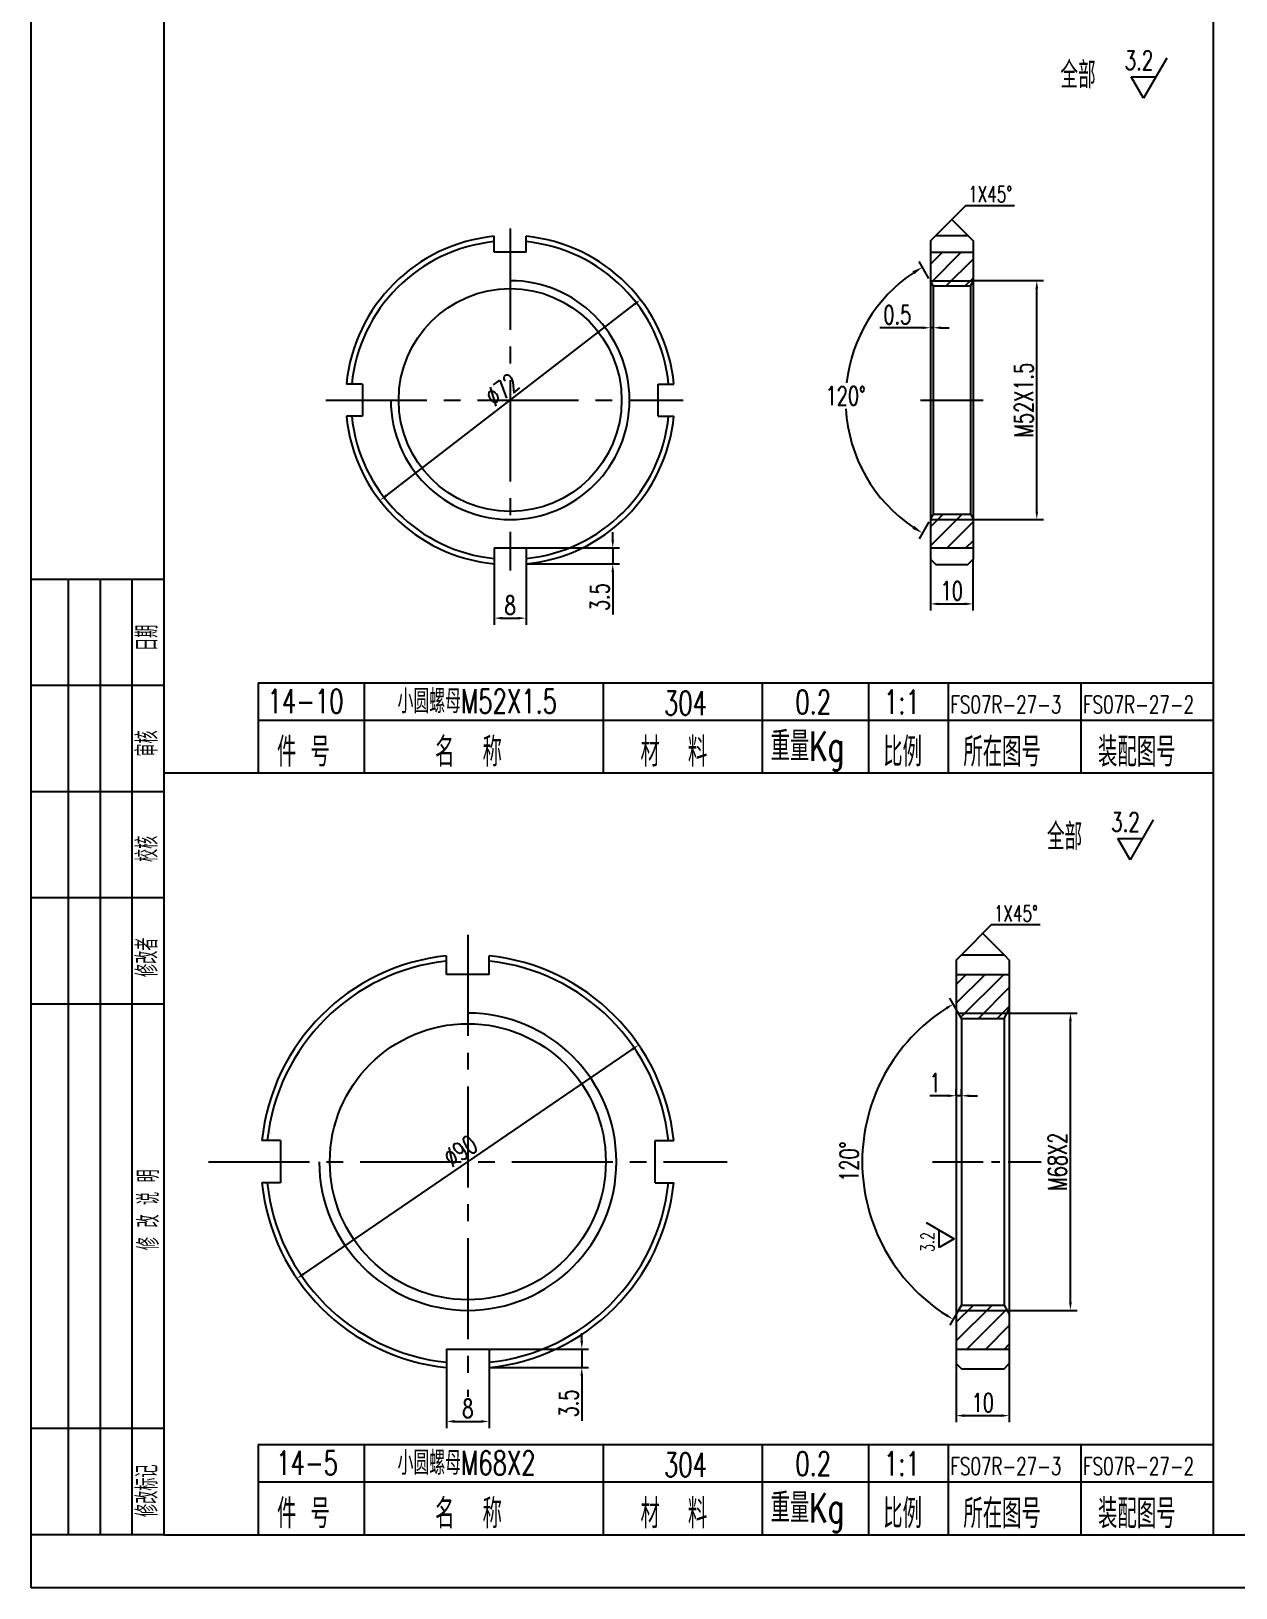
# Model space of a CAD drawing. Extents: x 946 to 3405, y -336 to 946.
# Drawn here: x 1799.7 to 2026.7, y 351.8 to 645.1 of the extents above; entities that cross this region are included whole.
import ezdxf

# ---------------------------------------------------------------- set-up
doc = ezdxf.new("R2010")
doc.units = 0
doc.header["$MEASUREMENT"] = 0
doc.linetypes.add('CENTER2', pattern=[28.575, 19.05, -3.175, 3.175, -3.175])
doc.layers.get('0').update_dxf_attribs({"linetype": 'CONTINUOUS'})
doc.layers.get('DEFPOINTS').update_dxf_attribs({"linetype": 'CONTINUOUS'})
for name, color, linetype in [('中心线', 1, 'CENTER2'), ('图层1', 4, 'CONTINUOUS'), ('标注线', 3, 'CONTINUOUS'), ('细实线', 4, 'CONTINUOUS')]:
    doc.layers.add(name, color=color, linetype=linetype)
doc.styles.add('STYLE1', font='romans.shx', dxfattribs={"width": 0.7, "height": 3.5, "bigfont": 'hz129.shx'})
doc.dimstyles.new('ISO-25', dxfattribs={"dimtxt": 2.5, "dimasz": 2.5, "dimexe": 1.25, "dimexo": 0.625, "dimtad": 1, "dimdec": 0, "dimlfac": 4, "dimdsep": 46, "dimtxsty": 'STYLE1', "dimcen": 0, "dimclrd": 256, "dimclre": 256, "dimclrt": 256, "dimadec": 0, "dimazin": 0, "dimtfac": 1, "dimtdec": 0, "dimtmove": 0, "dimatfit": 3, "dimfxl": 1, "dimtolj": 1, "dimtzin": 0, "dimarcsym": 0})
doc.dimstyles.get("Standard").update_dxf_attribs({"dimtxt": 2.5, "dimasz": 2.5, "dimexe": 1.25, "dimexo": 0.625, "dimtad": 1, "dimdec": 0, "dimlfac": 4, "dimzin": 4, "dimdsep": 46, "dimtxsty": 'STYLE1', "dimcen": 0, "dimclrd": 256, "dimclre": 256, "dimclrt": 256, "dimadec": 0, "dimazin": 0, "dimtfac": 1, "dimtdec": 0, "dimtmove": 0, "dimatfit": 3, "dimfxl": 1, "dimtolj": 1, "dimtzin": 0, "dimarcsym": 0})
pattern_1 = [(45, (404.031, 3021.461), (-1.767767, 1.767767), [])]

# ---------------------------------------------------------------- blocks, each defined once
blk = doc.blocks.new('*D101')
at = {"layer": 'DEFPOINTS', "color": 0}
for p in [(1914.21, 454.1), (1849.81, 410.08)]:
    blk.add_point(p, dxfattribs=at)
at = {"layer": '标注线', "lineweight": -2}
blk.add_line((1851.05, 410.93), (1912.97, 453.25), dxfattribs=at)
at = {"layer": '标注线'}
for points in [[(1912.83, 453.46), (1913.11, 453.04), (1914.21, 454.1)], [(1850.91, 411.13), (1851.19, 410.72), (1849.81, 410.08)]]:
    blk.add_solid(points, dxfattribs=at)
at = {"layer": '标注线', "insert": (1880.63, 434.11), "char_height": 3.5, "attachment_point": 5, "rotation": 34.3547, "style": 'STYLE1'}
blk.add_mtext('\\A1;%%C90', dxfattribs=at)
blk = doc.blocks.new('*D102')
at = {"layer": 'DEFPOINTS', "color": 0}
for p in [(1886.01, 396.79), (1903.48, 396.79), (1886.01, 393.29)]:
    blk.add_point(p, dxfattribs=at)
at = {"layer": '标注线', "lineweight": -2}
for p, q in [((1903.48, 398.29), (1903.48, 399.79)), ((1886.01, 396.79), (1904.73, 396.79)), ((1903.48, 396.79), (1903.48, 393.29)), ((1886.01, 393.29), (1904.73, 393.29)), ((1903.48, 391.79), (1903.48, 383.27))]:
    blk.add_line(p, q, dxfattribs=at)
at = {"layer": '标注线'}
for points in [[(1903.23, 398.29), (1903.73, 398.29), (1903.48, 396.79)], [(1903.23, 391.79), (1903.73, 391.79), (1903.48, 393.29)]]:
    blk.add_solid(points, dxfattribs=at)
at = {"layer": '标注线', "insert": (1901.03, 386.54), "char_height": 3.5, "attachment_point": 5, "rotation": 90, "style": 'STYLE1'}
blk.add_mtext('\\A1;3.5', dxfattribs=at)
blk = doc.blocks.new('*D103')
at = {"layer": 'DEFPOINTS', "color": 0}
for p in [(1878.01, 394.3), (1886.01, 393.29), (1886.01, 383.16)]:
    blk.add_point(p, dxfattribs=at)
at = {"layer": '标注线', "lineweight": -2}
for p, q in [((1878.01, 394.3), (1878.01, 381.91)), ((1886.01, 393.29), (1886.01, 381.91)), ((1879.51, 383.16), (1884.51, 383.16))]:
    blk.add_line(p, q, dxfattribs=at)
at = {"layer": '标注线'}
for points in [[(1879.51, 383.41), (1879.51, 382.91), (1878.01, 383.16)], [(1884.51, 383.41), (1884.51, 382.91), (1886.01, 383.16)]]:
    blk.add_solid(points, dxfattribs=at)
at = {"layer": '标注线', "insert": (1882.01, 385.61), "char_height": 3.5, "attachment_point": 5, "style": 'STYLE1'}
blk.add_mtext('\\A1;8', dxfattribs=at)
blk = doc.blocks.new('*D104')
at = {"layer": 'DEFPOINTS', "color": 0}
for p in [(1974.03, 444.52), (1974.03, 444.52), (1975.03, 444.52)]:
    blk.add_point(p, dxfattribs=at)
at = {"layer": '标注线', "lineweight": -2}
for p, q in [((1972.53, 444.52), (1969.05, 444.52)), ((1974.03, 444.52), (1974.03, 445.77)), ((1975.03, 444.52), (1974.03, 444.52)), ((1975.03, 444.52), (1975.03, 445.77)), ((1976.53, 444.52), (1978.03, 444.52))]:
    blk.add_line(p, q, dxfattribs=at)
at = {"layer": '标注线'}
for points in [[(1972.53, 444.77), (1972.53, 444.27), (1974.03, 444.52)], [(1976.53, 444.77), (1976.53, 444.27), (1975.03, 444.52)]]:
    blk.add_solid(points, dxfattribs=at)
at = {"layer": '标注线', "insert": (1970.04, 446.97), "char_height": 3.5, "attachment_point": 5, "style": 'STYLE1'}
blk.add_mtext('\\A1;1', dxfattribs=at)
blk = doc.blocks.new('*D105')
at = {"layer": 'DEFPOINTS', "color": 0}
for p in [(1974.03, 460.82), (1975.03, 459.09), (1958.39, 443.82), (1975.03, 405.09), (1974.03, 403.36)]:
    blk.add_point(p, dxfattribs=at)
at = {"layer": '标注线', "lineweight": -2}
for p, q in [((1974.03, 460.82), (1972.84, 462.88)), ((1974.03, 403.36), (1972.84, 401.3))]:
    blk.add_line(p, q, dxfattribs=at)
blk.add_arc((1990.62, 432.09), 34.3, 122.5056, 237.4944, dxfattribs=at)
at = {"layer": '标注线'}
for points in [[(1972.06, 461.23), (1972.32, 460.8), (1973.47, 461.8)], [(1972.32, 403.37), (1972.06, 402.95), (1973.47, 402.38)]]:
    blk.add_solid(points, dxfattribs=at)
at = {"layer": '标注线', "insert": (1953.87, 432.09), "char_height": 3.5, "attachment_point": 5, "rotation": 90, "style": 'STYLE1'}
blk.add_mtext('\\A1;120°', dxfattribs=at)
blk = doc.blocks.new('*D106')
at = {"layer": 'DEFPOINTS', "color": 0}
for p in [(1979.03, 460.09), (1995.55, 460.09), (1979.03, 404.09)]:
    blk.add_point(p, dxfattribs=at)
at = {"layer": '标注线', "lineweight": -2}
for p, q in [((1979.03, 460.09), (1996.8, 460.09)), ((1995.55, 405.59), (1995.55, 458.59)), ((1979.03, 404.09), (1996.8, 404.09))]:
    blk.add_line(p, q, dxfattribs=at)
at = {"layer": '标注线'}
for points in [[(1995.3, 458.59), (1995.8, 458.59), (1995.55, 460.09)], [(1995.3, 405.59), (1995.8, 405.59), (1995.55, 404.09)]]:
    blk.add_solid(points, dxfattribs=at)
at = {"layer": '标注线', "insert": (1993.1, 432.09), "char_height": 3.5, "attachment_point": 5, "rotation": 90, "style": 'STYLE1'}
blk.add_mtext('\\A1;M68X2', dxfattribs=at)
blk = doc.blocks.new('*D107')
at = {"layer": 'DEFPOINTS', "color": 0}
for p in [(1974.03, 394.09), (1984.03, 394.09), (1984.03, 384.25)]:
    blk.add_point(p, dxfattribs=at)
at = {"layer": '标注线', "lineweight": -2}
for p, q in [((1974.03, 394.09), (1974.03, 383)), ((1984.03, 394.09), (1984.03, 383)), ((1975.53, 384.25), (1982.53, 384.25))]:
    blk.add_line(p, q, dxfattribs=at)
at = {"layer": '标注线'}
for points in [[(1975.53, 384.5), (1975.53, 384), (1974.03, 384.25)], [(1982.53, 384.5), (1982.53, 384), (1984.03, 384.25)]]:
    blk.add_solid(points, dxfattribs=at)
at = {"layer": '标注线', "insert": (1979.03, 386.7), "char_height": 3.5, "attachment_point": 5, "style": 'STYLE1'}
blk.add_mtext('\\A1;10', dxfattribs=at)
blk = doc.blocks.new('*D108')
at = {"layer": 'DEFPOINTS', "color": 0}
for p in [(1914.55, 594.51), (1865.44, 556.67)]:
    blk.add_point(p, dxfattribs=at)
at = {"layer": '标注线', "lineweight": -2}
blk.add_line((1866.63, 557.58), (1913.36, 593.6), dxfattribs=at)
at = {"layer": '标注线'}
for points in [[(1913.21, 593.79), (1913.51, 593.4), (1914.55, 594.51)], [(1866.47, 557.78), (1866.78, 557.38), (1865.44, 556.67)]]:
    blk.add_solid(points, dxfattribs=at)
at = {"layer": '标注线', "insert": (1888.5, 577.53), "char_height": 3.5, "attachment_point": 5, "rotation": 37.6195, "style": 'STYLE1'}
blk.add_mtext('\\A1;%%C72', dxfattribs=at)
blk = doc.blocks.new('*D109')
at = {"layer": 'DEFPOINTS', "color": 0}
for p in [(1886.99, 544.73), (1892.99, 544.73), (1892.99, 534.5)]:
    blk.add_point(p, dxfattribs=at)
at = {"layer": '标注线', "lineweight": -2}
for p, q in [((1886.99, 544.73), (1886.99, 533.25)), ((1892.99, 544.73), (1892.99, 533.25)), ((1888.49, 534.5), (1891.49, 534.5))]:
    blk.add_line(p, q, dxfattribs=at)
at = {"layer": '标注线'}
for points in [[(1888.49, 534.75), (1888.49, 534.25), (1886.99, 534.5)], [(1891.49, 534.75), (1891.49, 534.25), (1892.99, 534.5)]]:
    blk.add_solid(points, dxfattribs=at)
at = {"layer": '标注线', "insert": (1889.99, 536.95), "char_height": 3.5, "attachment_point": 5, "style": 'STYLE1'}
blk.add_mtext('\\A1;8', dxfattribs=at)
blk = doc.blocks.new('*D110')
at = {"layer": 'DEFPOINTS', "color": 0}
for p in [(1892.99, 547.73), (1909.32, 547.73), (1892.99, 544.73)]:
    blk.add_point(p, dxfattribs=at)
at = {"layer": '标注线', "lineweight": -2}
for p, q in [((1909.32, 549.23), (1909.32, 550.73)), ((1892.99, 547.73), (1910.57, 547.73)), ((1909.32, 547.73), (1909.32, 544.73)), ((1892.99, 544.73), (1910.57, 544.73)), ((1909.32, 543.23), (1909.32, 535.2))]:
    blk.add_line(p, q, dxfattribs=at)
at = {"layer": '标注线'}
for points in [[(1909.07, 549.23), (1909.57, 549.23), (1909.32, 547.73)], [(1909.07, 543.23), (1909.57, 543.23), (1909.32, 544.73)]]:
    blk.add_solid(points, dxfattribs=at)
at = {"layer": '标注线', "insert": (1906.87, 538.47), "char_height": 3.5, "attachment_point": 5, "rotation": 90, "style": 'STYLE1'}
blk.add_mtext('\\A1;3.5', dxfattribs=at)
blk = doc.blocks.new('*D111')
at = {"layer": 'DEFPOINTS', "color": 0}
for p in [(1969.19, 589.64), (1969.69, 589.64), (1969.19, 589.22)]:
    blk.add_point(p, dxfattribs=at)
at = {"layer": '标注线', "lineweight": -2}
for p, q in [((1969.19, 589.64), (1969.19, 587.97)), ((1969.69, 589.64), (1969.69, 587.97)), ((1967.69, 589.22), (1959.66, 589.22)), ((1969.69, 589.22), (1969.19, 589.22)), ((1971.19, 589.22), (1972.69, 589.22))]:
    blk.add_line(p, q, dxfattribs=at)
at = {"layer": '标注线'}
for points in [[(1967.69, 589.47), (1967.69, 588.97), (1969.19, 589.22)], [(1971.19, 589.47), (1971.19, 588.97), (1969.69, 589.22)]]:
    blk.add_solid(points, dxfattribs=at)
at = {"layer": '标注线', "insert": (1962.93, 591.67), "char_height": 3.5, "attachment_point": 5, "style": 'STYLE1'}
blk.add_mtext('\\A1;0.5', dxfattribs=at)
blk = doc.blocks.new('*D112')
at = {"layer": 'DEFPOINTS', "color": 0}
for p in [(1977.19, 598.09), (1989.21, 598.09), (1977.19, 553.09)]:
    blk.add_point(p, dxfattribs=at)
at = {"layer": '标注线', "lineweight": -2}
for p, q in [((1977.19, 598.09), (1990.46, 598.09)), ((1989.21, 554.59), (1989.21, 596.59)), ((1977.19, 553.09), (1990.46, 553.09))]:
    blk.add_line(p, q, dxfattribs=at)
at = {"layer": '标注线'}
for points in [[(1988.96, 596.59), (1989.46, 596.59), (1989.21, 598.09)], [(1988.96, 554.59), (1989.46, 554.59), (1989.21, 553.09)]]:
    blk.add_solid(points, dxfattribs=at)
at = {"layer": '标注线', "insert": (1986.76, 575.59), "char_height": 3.5, "attachment_point": 5, "rotation": 90, "style": 'STYLE1'}
blk.add_mtext('\\A1;M52X1.5', dxfattribs=at)
blk = doc.blocks.new('*D113')
at = {"layer": 'DEFPOINTS', "color": 0}
for p in [(1969.19, 545.59), (1977.19, 545.59), (1977.19, 537.19)]:
    blk.add_point(p, dxfattribs=at)
at = {"layer": '标注线', "lineweight": -2}
for p, q in [((1969.19, 545.59), (1969.19, 535.94)), ((1977.19, 545.59), (1977.19, 535.94)), ((1970.69, 537.19), (1975.69, 537.19))]:
    blk.add_line(p, q, dxfattribs=at)
at = {"layer": '标注线'}
for points in [[(1970.69, 537.44), (1970.69, 536.94), (1969.19, 537.19)], [(1975.69, 537.44), (1975.69, 536.94), (1977.19, 537.19)]]:
    blk.add_solid(points, dxfattribs=at)
at = {"layer": '标注线', "insert": (1973.19, 539.64), "char_height": 3.5, "attachment_point": 5, "style": 'STYLE1'}
blk.add_mtext('\\A1;10', dxfattribs=at)
blk = doc.blocks.new('*D166')
at = {"layer": 'DEFPOINTS', "color": 0}
for p in [(1969.19, 597.95), (1969.69, 597.09), (1954.93, 565.7), (1969.19, 553.22), (1969.69, 554.09)]:
    blk.add_point(p, dxfattribs=at)
at = {"layer": '标注线', "lineweight": -2}
for p, q in [((1968.88, 598.5), (1967.02, 601.71)), ((1968.88, 552.68), (1967.02, 549.46))]:
    blk.add_line(p, q, dxfattribs=at)
for start, end in [(123.9635, 173.5542), (183.2781, 236.0365)]:
    blk.add_arc((1982.11, 575.59), 28.92, start, end, dxfattribs=at)
at = {"layer": '标注线'}
for points in [[(1965.78, 599.86), (1966.13, 599.29), (1967.65, 600.63)], [(1966.13, 551.89), (1965.78, 551.32), (1967.65, 550.55)]]:
    blk.add_solid(points, dxfattribs=at)
at = {"layer": '标注线', "insert": (1953.2, 576.38), "char_height": 3.5, "attachment_point": 5, "style": 'STYLE1'}
blk.add_mtext('\\A1;120°', dxfattribs=at)

msp = doc.modelspace()

# ---------------------------------------------------------------- hatches: boundary and pattern name
at = {"layer": '标注线'}
h = msp.add_hatch(dxfattribs=at)
h.set_pattern_fill('ANSI31', color=256, scale=20, style=0)
h.set_pattern_definition([(45, (226.375, 3178.792), (-1.767767, 1.767767), [])])
h.paths.add_polyline_path([(1969.19458, 553.08858), (1969.19458, 547.73408), (1977.19458, 547.73408), (1977.19458, 553.08858)])
h.paths.add_polyline_path([(1969.69458, 554.08858), (1969.19458, 553.22255), (1969.19458, 553.08858), (1977.19458, 553.08858), (1977.19458, 553.22255), (1976.69458, 554.08858)])
h.paths.add_polyline_path([(1969.19458, 598.08858), (1969.19458, 597.9546), (1969.69458, 597.08858), (1976.69458, 597.08858), (1977.19458, 597.9546), (1977.19458, 598.08858)])
h.paths.add_polyline_path([(1977.19458, 598.08858), (1977.19458, 603.44307), (1969.19458, 603.44307), (1969.19458, 598.08858)])
h = msp.add_hatch(dxfattribs=at)
h.set_pattern_fill('ANSI31', color=256, scale=20, style=0)
h.set_pattern_definition(pattern_1)
h.paths.add_polyline_path([(1983.61006, 460.08857), (1984.0327, 460.82062), (1984.0327, 467.3829), (1974.0327, 467.3829), (1974.0327, 460.82062), (1974.45535, 460.08857)])
h.paths.add_polyline_path([(1974.45535, 460.08857), (1975.0327, 459.08857), (1983.0327, 459.08857), (1983.61006, 460.08857)])
h = msp.add_hatch(dxfattribs=at)
h.set_pattern_fill('ANSI31', color=256, scale=20, style=0)
h.set_pattern_definition(pattern_1)
h.paths.add_polyline_path([(1984.0327, 396.79424), (1984.0327, 403.35652), (1983.61006, 404.08857), (1974.45535, 404.08857), (1974.0327, 403.35652), (1974.0327, 396.79424)])
h.paths.add_polyline_path([(1983.61006, 404.08857), (1983.0327, 405.08857), (1975.0327, 405.08857), (1974.45535, 404.08857)])

# ---------------------------------------------------------------- linework, layer by layer
at = {"linetype": 'Continuous'}
for p, q in [((1824.73289, 935.80135), (1824.73288, 361.80135)), ((1878.00892, 467.3829), (1878.00892, 470.8829)), ((1886.00892, 467.3829), (1886.00892, 470.8829)), ((1974.0327, 470.08857), (1975.0327, 471.08857)), ((1974.0327, 470.08857), (1974.0327, 394.08857)), ((1975.0327, 471.08857), (1983.0327, 471.08857)), ((1983.0327, 471.08857), (1984.0327, 470.08857)), ((1984.0327, 470.08857), (1984.0327, 394.08857)), ((1886.00892, 467.3829), (1878.00892, 467.3829)), ((1974.0327, 467.3829), (1984.0327, 467.3829)), ((1975.0327, 459.08857), (1974.0327, 460.82062)), ((1983.0327, 459.08857), (1984.0327, 460.82062)), ((1975.0327, 459.08857), (1975.0327, 405.08857)), ((1975.0327, 459.08857), (1983.0327, 459.08857)), ((1983.0327, 459.08857), (1983.0327, 405.08857)), ((1846.71459, 436.08857), (1843.21459, 436.08857)), ((1846.71459, 436.08857), (1846.71459, 428.08857)), ((1917.30325, 428.08857), (1917.30325, 436.08857)), ((1917.30325, 436.08857), (1920.80325, 436.08857)), ((1846.71459, 428.08857), (1843.21459, 428.08857)), ((1917.30325, 428.08857), (1920.80325, 428.08857)), ((1975.0327, 405.08857), (1974.0327, 403.35652)), ((1975.0327, 405.08857), (1983.0327, 405.08857)), ((1983.0327, 405.08857), (1984.0327, 403.35652)), ((1878.00892, 396.79424), (1878.00892, 393.29424)), ((1878.00892, 396.79424), (1886.00892, 396.79424)), ((1886.00892, 396.79424), (1886.00892, 393.29424)), ((1974.0327, 396.79424), (1984.0327, 396.79424)), ((1974.0327, 394.08857), (1975.0327, 393.08857)), ((1975.0327, 393.08857), (1983.0327, 393.08857)), ((1983.0327, 393.08857), (1984.0327, 394.08857)), ((1824.73288, 361.80135), (2630.73288, 361.80133))]:
    msp.add_line(p, q, dxfattribs=at)
for p, q in [((1886.99286, 603.44307), (1886.99286, 606.44307)), ((1892.99286, 603.44307), (1892.99286, 606.44307)), ((1969.19458, 605.58858), (1970.19458, 606.58858)), ((1969.19458, 605.58858), (1970.19458, 606.58858)), ((1969.19458, 605.58858), (1969.19458, 545.58858)), ((1970.19458, 606.58858), (1976.19458, 606.58858)), ((1970.19458, 606.58858), (1976.19458, 606.58858)), ((1976.19458, 606.58858), (1977.19458, 605.58858)), ((1976.19458, 606.58858), (1977.19458, 605.58858)), ((1977.19458, 605.58858), (1977.19458, 545.58858)), ((1892.99286, 603.44307), (1886.99286, 603.44307)), ((1969.19458, 603.44307), (1977.19458, 603.44307)), ((1969.69458, 597.08858), (1969.19458, 597.9546)), ((1969.69458, 597.08858), (1969.69458, 554.08858)), ((1969.69458, 597.08858), (1976.69458, 597.08858)), ((1976.69458, 597.08858), (1977.19458, 597.9546)), ((1976.69458, 597.08858), (1976.69458, 554.08858)), ((1862.13836, 578.58858), (1859.13836, 578.58858)), ((1862.13836, 578.58858), (1862.13836, 572.58858)), ((1917.84735, 578.58858), (1920.84735, 578.58858)), ((1917.84735, 572.58858), (1917.84735, 578.58858)), ((1862.13836, 572.58858), (1859.13836, 572.58858)), ((1917.84735, 572.58858), (1920.84735, 572.58858)), ((1969.69458, 554.08858), (1969.19458, 553.22255)), ((1969.69458, 554.08858), (1976.69458, 554.08858)), ((1976.69458, 554.08858), (1977.19458, 553.22255)), ((1886.99286, 547.73408), (1886.99286, 544.73408)), ((1886.99286, 547.73408), (1892.99286, 547.73408)), ((1892.99286, 547.73408), (1892.99286, 544.73408)), ((1969.19458, 547.73408), (1977.19458, 547.73408)), ((1969.19458, 545.58858), (1970.19458, 544.58858)), ((1976.19458, 544.58858), (1977.19458, 545.58858)), ((1970.19458, 544.58858), (1976.19458, 544.58858)), ((1824.7329, 541.80135), (1799.7329, 541.80135)), ((1842.48289, 522.30135), (2022.48289, 522.30135)), ((1842.48289, 522.30135), (1842.48289, 505.30135)), ((1842.48288, 378.80134), (2022.48288, 378.80134)), ((1842.48288, 378.80134), (1842.48288, 361.80134)), ((1824.7329, 361.80135), (1799.7329, 361.80135))]:
    msp.add_line(p, q)
msp.add_circle((1889.99286, 575.58858), 21)
msp.add_circle((1882.00892, 432.08857), 26, dxfattribs=at)
for start, end in [(95.5534442, 174.4465558), (5.5534442, 84.4465558), (185.5534442, 264.4465558), (275.5534442, 354.4465558)]:
    msp.add_arc((1889.99286, 575.58858), 31, start, end)
for start, end in [(95.8868421, 174.1131579), (5.8868421, 84.1131579), (185.8868421, 264.1131579), (275.8868421, 354.1131579)]:
    msp.add_arc((1882.00892, 432.08857), 39, start, end, dxfattribs=at)
at = {"layer": '中心线'}
for p, q in [((1889.99286, 607.8939), (1889.99286, 543.47098)), ((1855.24839, 575.58858), (1922.55582, 575.58858)), ((1967.29073, 575.58858), (1979.11363, 575.58858)), ((1882.00892, 474.86251), (1882.00892, 387.79391)), ((1833.12929, 432.08857), (1930.8539, 432.08857))]:
    msp.add_line(p, q, dxfattribs=at)
at = {"layer": '中心线', "ltscale": 0.5}
msp.add_line((1969.55696, 432.08857), (1990.04453, 432.08857), dxfattribs=at)
at = {"layer": '图层1'}
for p, q in [((1806.7329, 541.80135), (1806.7329, 361.80135)), ((1812.7329, 541.80135), (1812.7329, 361.80135)), ((1818.7329, 541.80135), (1818.7329, 361.80135)), ((1824.7329, 521.80135), (1799.7329, 521.80135)), ((1824.7329, 501.80135), (1799.7329, 501.80135)), ((1824.7329, 481.80135), (1799.7329, 481.80135)), ((1824.7329, 461.80135), (1799.7329, 461.80135)), ((1824.7329, 381.80135), (1799.7329, 381.80135))]:
    msp.add_line(p, q, dxfattribs=at)
at = {"layer": '标注线'}
for p, q in [((1975.80058, 612.19458), (1970.19458, 606.58858)), ((1984.9856, 612.19458), (1975.80058, 612.19458)), ((1973.19458, 609.58858), (1976.19458, 606.58858)), ((1969.19458, 598.08858), (1977.19458, 598.08858)), ((1969.19458, 553.08858), (1977.19458, 553.08858)), ((1980.63871, 476.69457), (1975.0327, 471.08857)), ((1989.82372, 476.69457), (1980.63871, 476.69457)), ((1979.0327, 475.08857), (1983.0327, 471.08857)), ((1974.45535, 460.08857), (1983.61006, 460.08857)), ((1974.45535, 404.08857), (1983.61006, 404.08857))]:
    msp.add_line(p, q, dxfattribs=at)
for centre, radius, start, end in [((1889.99286, 575.58858), 30, 95.7391705, 174.2608295), ((1889.99286, 575.58858), 30, 5.7391705, 84.2608295), ((1889.99286, 575.58858), 22.5, 180, 90), ((1889.99286, 575.58858), 30, 185.7391705, 264.2608295), ((1889.99286, 575.58858), 30, 275.7391705, 354.2608295), ((1882.00892, 432.08857), 38, 96.0423284, 173.9576716), ((1882.00892, 432.08857), 38, 6.0423284, 83.9576716), ((1882.00892, 432.08857), 28, 180, 90), ((1882.00892, 432.08857), 38, 186.0423284, 263.9576716), ((1882.00892, 432.08857), 38, 276.0423284, 353.9576716)]:
    msp.add_arc(centre, radius, start, end, dxfattribs=at)
at = {"layer": '细实线', "linetype": 'ByBlock'}
for p, q in [((1799.73289, 351.80133), (1799.73289, 945.80133)), ((2022.48289, 361.80134), (2022.48289, 935.80134)), ((1862.48289, 522.30135), (1862.48289, 505.30135)), ((1907.48289, 522.30135), (1907.48289, 505.30135)), ((1937.48289, 522.30135), (1937.48289, 505.30135)), ((1957.48289, 522.30135), (1957.48289, 505.30135)), ((1972.48289, 522.30135), (1972.48289, 505.30135)), ((1997.48289, 522.30135), (1997.48289, 505.30135)), ((1842.48289, 515.30135), (2022.48289, 515.30135)), ((2022.48289, 505.30135), (1824.73289, 505.30136)), ((1862.48288, 378.80134), (1862.48288, 361.80134)), ((1907.48288, 378.80134), (1907.48288, 361.80134)), ((1937.48288, 378.80134), (1937.48288, 361.80134)), ((1957.48288, 378.80134), (1957.48288, 361.80134)), ((1972.48288, 378.80134), (1972.48288, 361.80134)), ((1997.48288, 378.80134), (1997.48288, 361.80134)), ((1842.48288, 371.80134), (2022.48288, 371.80134)), ((2640.73289, 351.80133), (1799.73289, 351.80133))]:
    msp.add_line(p, q, dxfattribs=at)
at = {"layer": '细实线', "color": 3, "linetype": 'ByBlock'}
for p, q in [((2013.69114, 639.99653), (2009.33107, 632.44467)), ((2009.33107, 632.44467), (2006.99482, 636.49119)), ((2006.99482, 636.49119), (2011.66733, 636.49119)), ((2011.14987, 496.49652), (2006.7898, 488.94466)), ((2004.45355, 492.99118), (2009.12606, 492.99118)), ((2006.7898, 488.94466), (2004.45355, 492.99118)), ((1968.34317, 420.62123), (1973.62947, 417.56918)), ((1970.79691, 415.9338), (1970.79691, 419.20456)), ((1973.62947, 417.56918), (1970.79691, 415.9338)), ((2640.73289, 351.80133), (1799.73289, 351.80133))]:
    msp.add_line(p, q, dxfattribs=at)

# ---------------------------------------------------------------- texts
at = {"layer": '标注线', "style": 'STYLE1', "width": 0.7}
for p in [(1976.28992, 612.86456), (1981.12804, 477.36455)]:
    msp.add_text('1X45%%d', height=3, dxfattribs=at).set_placement(p)
at = {"layer": '标注线', "style": 'STYLE1', "width": 0.65}
for s, p in [('日期', (1823.57082, 528.33011)), ('审核', (1823.57082, 508.42429)), ('校核', (1823.57082, 488.56924)), ('修改者', (1823.57082, 466.91379)), ('修 改 说 明', (1823.85197, 415.43109)), ('修改标记', (1823.57082, 365.16825))]:
    msp.add_text(s, height=4, rotation=90, dxfattribs=at).set_placement(p)
at = {"layer": '细实线', "color": 3, "linetype": 'ByBlock', "style": 'STYLE1', "width": 0.7}
for s, height, p in [('全部', 5, (1993.65238, 634.33585)), ('3.2', 3.6, (2005.7596, 637.80592)), ('14-10', 4.5, (1844.28129, 516.59421)), ('小圆螺母M52X1.5', 4.5, (1868.76553, 516.59421)), ('304', 4.5, (1918.95557, 516.24764)), ('0.2', 4.5, (1943.71606, 516.4543)), ('1:1', 4.5, (1960.42083, 516.4543)), ('FS07R-27-3', 3.3, (1972.95514, 516.59421)), ('FS07R-27-2', 3.3, (1997.95514, 516.59421)), ('重量Kg', 5.5, (1939.04307, 507.63342)), ('件 号', 5.5, (1846.0553, 506.54064)), ('名  称', 5.5, (1875.85212, 506.54064)), ('材  料', 5.5, (1914.53807, 506.54064)), ('比例', 5.5, (1960.26618, 506.54064)), ('所在图号', 5.5, (1975.36302, 506.54064)), ('装配图号', 5.5, (2000.74322, 506.54064)), ('全部', 5, (1991.1111, 490.83584)), ('3.2', 3.6, (2003.21833, 494.30591)), ('14-5', 4.5, (1845.93273, 373.0942)), ('小圆螺母M68X2', 4.5, (1868.76552, 373.0942)), ('304', 4.5, (1918.95557, 372.74763)), ('0.2', 4.5, (1943.71605, 372.95429)), ('1:1', 4.5, (1960.42083, 372.95429)), ('FS07R-27-3', 3.3, (1972.95513, 373.0942)), ('FS07R-27-2', 3.3, (1997.95513, 373.0942)), ('重量Kg', 5.5, (1939.04307, 364.13341)), ('件 号', 5.5, (1846.05529, 363.04063)), ('名  称', 5.5, (1875.85211, 363.04063)), ('材  料', 5.5, (1914.53806, 363.04063)), ('比例', 5.5, (1960.26617, 363.04063)), ('所在图号', 5.5, (1975.36302, 363.04063)), ('装配图号', 5.5, (2000.74321, 363.04063))]:
    msp.add_text(s, height=height, dxfattribs=at).set_placement(p)
msp.add_text('3.2', height=2.52, rotation=90, dxfattribs=at).set_placement((1969.8766, 415.06915))

# ---------------------------------------------------------------- dimensions: what is measured, and where the dimension line sits
at = {"layer": '标注线'}
dim = msp.add_angular_dim_2l(base=(1954.9339, 565.69816), line1=((1969.69458, 554.08858), (1969.19458, 553.22255)), line2=((1969.69458, 597.08858), (1969.19458, 597.9546)), dimstyle='ISO-25', override={"dimtxt": 3.5, "dimasz": 2, "dimgap": 0.7, "dimtih": 1, "dimtoh": 1, "dimlfac": 4, "dimlunit": 2, "dimtxsty": 'STYLE1', "dimclrd": 256, "dimclre": 256, "dimclrt": 256}, dxfattribs=at)
dim.commit()
dim.dimension.update_dxf_attribs({"geometry": '*D166', "text_midpoint": (1953.20093, 576.38498), "dimtype": 162})
for base, p1, p2, text, picture, middle in [((1989.20843, 598.08858), (1977.19458, 553.08858), (1977.19458, 598.08858), 'M52X1.5', '*D112', (1986.75843, 575.58858)), ((1995.54792, 460.08857), (1979.0327, 404.08857), (1979.0327, 460.08857), 'M68X2', '*D106', (1993.09792, 432.08857))]:
    dim = msp.add_linear_dim(base=base, p1=p1, p2=p2, angle=90, text=text, dimstyle='Standard', override={"dimtxt": 3.5, "dimasz": 1.5, "dimexe": 1.25, "dimexo": 0, "dimgap": 0.7, "dimtad": 1, "dimtih": 0, "dimtoh": 0, "dimdec": 2, "dimzin": 8, "dimtxsty": 'STYLE1', "dimcen": 1.5, "dimtp": 0.5, "dimtm": 0.1, "dimtfac": 0.7, "dimtdec": 2, "dimtofl": 1, "dimatfit": 2}, dxfattribs=at)
    dim.commit()
    dim.dimension.update_dxf_attribs({"geometry": picture, "text_midpoint": middle})
for p1, p2, text, picture, middle in [((1865.43831, 556.66573), (1914.54741, 594.51142), '%%C72', '*D108', (1888.49734, 577.52918)), ((1849.81206, 410.08032), (1914.20577, 454.09681), '%%C90', '*D101', (1880.62635, 434.11119))]:
    dim = msp.add_diameter_dim_2p(p1=p1, p2=p2, text=text, dimstyle='Standard', override={"dimtxt": 3.5, "dimasz": 1.5, "dimexe": 1.25, "dimexo": 0, "dimgap": 0.7, "dimtad": 1, "dimtih": 0, "dimtoh": 0, "dimdec": 2, "dimzin": 8, "dimtxsty": 'STYLE1', "dimcen": 1.5, "dimtp": 0.5, "dimtm": 0.1, "dimtfac": 0.7, "dimtdec": 2, "dimtofl": 1, "dimatfit": 2}, dxfattribs=at)
    dim.commit()
    dim.dimension.update_dxf_attribs({"geometry": picture, "text_midpoint": middle})
for base, p1, p2, text, picture, middle in [((1969.19458, 589.22484), (1969.69458, 589.6352), (1969.19458, 589.6352), '0.5', '*D111', (1962.92791, 591.67484)), ((1977.19458, 537.19362), (1969.19458, 545.58858), (1977.19458, 545.58858), '10', '*D113', (1973.19458, 539.64362)), ((1892.99286, 534.50154), (1886.99286, 544.73408), (1892.99286, 544.73408), '8', '*D109', (1889.99286, 536.95154)), ((1974.0327, 444.51638), (1975.0327, 444.51638), (1974.0327, 444.51638), '1', '*D104', (1970.04104, 446.96638)), ((1886.00892, 383.1574), (1878.00892, 394.29968), (1886.00892, 393.29424), '8', '*D103', (1882.00892, 385.6074)), ((1984.0327, 384.24862), (1974.0327, 394.08857), (1984.0327, 394.08857), '10', '*D107', (1979.0327, 386.69862))]:
    dim = msp.add_linear_dim(base=base, p1=p1, p2=p2, text=text, dimstyle='Standard', override={"dimtxt": 3.5, "dimasz": 1.5, "dimexe": 1.25, "dimexo": 0, "dimgap": 0.7, "dimtad": 1, "dimtih": 0, "dimtoh": 0, "dimdec": 2, "dimzin": 8, "dimtxsty": 'STYLE1', "dimcen": 1.5, "dimtp": 0.5, "dimtm": 0.1, "dimtfac": 0.7, "dimtdec": 2, "dimtofl": 1, "dimatfit": 2}, dxfattribs=at)
    dim.commit()
    dim.dimension.update_dxf_attribs({"geometry": picture, "text_midpoint": middle})
for base, p1, p2, picture, middle in [((1909.32307, 547.73408), (1892.99286, 544.73408), (1892.99286, 547.73408), '*D110', (1909.32307, 538.46741)), ((1903.48321, 396.79424), (1886.00892, 393.29424), (1886.00892, 396.79424), '*D102', (1903.48321, 386.5414))]:
    dim = msp.add_linear_dim(base=base, p1=p1, p2=p2, angle=90, text='3.5', dimstyle='Standard', override={"dimtxt": 3.5, "dimasz": 1.5, "dimexe": 1.25, "dimexo": 0, "dimgap": 0.7, "dimtad": 1, "dimtih": 0, "dimtoh": 0, "dimdec": 2, "dimzin": 8, "dimtxsty": 'STYLE1', "dimcen": 1.5, "dimtp": 0.5, "dimtm": 0.1, "dimtfac": 0.7, "dimtdec": 2, "dimtofl": 1, "dimatfit": 2}, dxfattribs=at)
    dim.commit()
    dim.dimension.update_dxf_attribs({"geometry": picture, "text_midpoint": middle, "dimtype": 160})
dim = msp.add_angular_dim_2l(base=(1958.38614, 443.82116), line1=((1975.0327, 459.08857), (1974.0327, 460.82062)), line2=((1975.0327, 405.08857), (1974.0327, 403.35652)), dimstyle='Standard', override={"dimtxt": 3.5, "dimasz": 1.5, "dimexe": 1.25, "dimexo": 0, "dimgap": 0.7, "dimtad": 1, "dimtih": 0, "dimtoh": 0, "dimdec": 2, "dimzin": 8, "dimtxsty": 'STYLE1', "dimcen": 1.5, "dimadec": 2, "dimazin": 2, "dimtp": 0.5, "dimtm": 0.1, "dimtfac": 0.7, "dimtdec": 2, "dimtofl": 1, "dimatfit": 2}, dxfattribs=at)
dim.commit()
dim.dimension.update_dxf_attribs({"geometry": '*D105', "text_midpoint": (1953.86736, 432.08857)})

doc.saveas('drawing.dxf')
